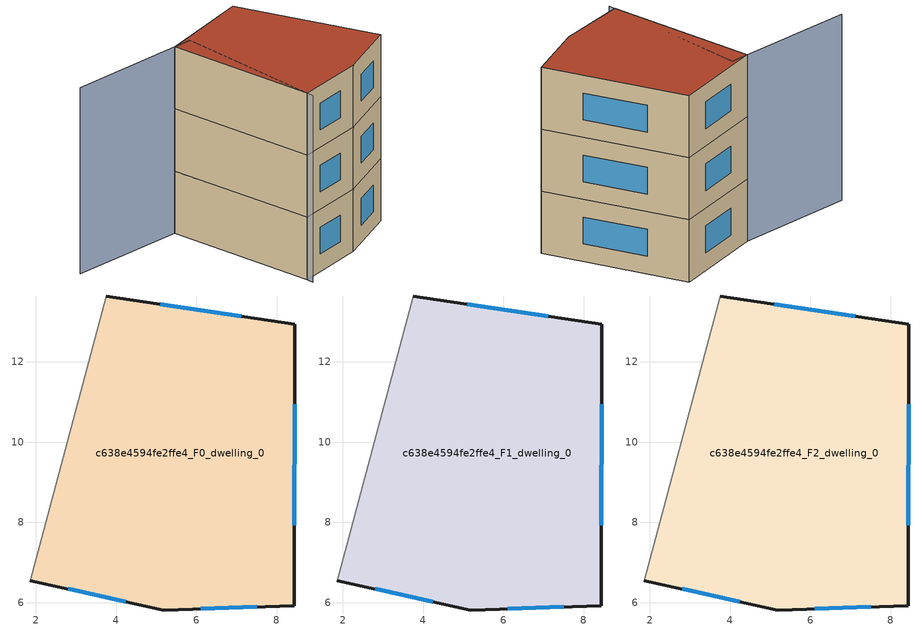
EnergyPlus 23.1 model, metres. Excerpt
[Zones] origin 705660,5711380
c638e4594fe2ffe4_F0_dwelling_0
 floor ground (EU_floor_Construction): 8.45,12.94 8.43,5.93 5.19,5.82 1.86,6.55 3.76,13.64 z0
 wall outside (EU_wall_Construction): 1.86,6.55 5.19,5.82 8.43,5.93 8.45,12.94 3.76,13.64 z0:3
 wall adiabatic (EU_wall_Construction): 3.76,13.64 1.86,6.55 z0:3
 window (EU_Window_Construction): 7.12,13.14 5.1,13.45 / 8.44,7.93 8.45,10.94 / 6.11,5.85 7.51,5.9 / 2.8,6.34 4.24,6.03 z0.85:2.15
c638e4594fe2ffe4_F1_dwelling_0
 floor to c638e4594fe2ffe4_F0_dwelling_0 (EU_floor_Construction): 8.45,12.94 8.43,5.93 5.19,5.82 1.86,6.55 3.76,13.64 z3
 wall outside (EU_wall_Construction): 1.86,6.55 5.19,5.82 8.43,5.93 8.45,12.94 3.76,13.64 z3:6
 wall adiabatic (EU_wall_Construction): 3.76,13.64 1.86,6.55 z3:6
 window (EU_Window_Construction): 7.12,13.14 5.1,13.45 / 8.44,7.93 8.45,10.94 / 6.11,5.85 7.51,5.9 / 2.8,6.34 4.24,6.03 z3.85:5.15
c638e4594fe2ffe4_F2_dwelling_0
 floor to c638e4594fe2ffe4_F1_dwelling_0 (EU_floor_Construction): 8.45,12.94 8.43,5.93 5.19,5.82 1.86,6.55 3.76,13.64 z6
 wall outside (EU_wall_Construction): 1.86,6.55 5.19,5.82 8.43,5.93 8.45,12.94 3.76,13.64 z6:9
 wall adiabatic (EU_wall_Construction): 3.76,13.64 1.86,6.55 z6:9
 window (EU_Window_Construction): 7.12,13.14 5.1,13.45 / 8.44,7.93 8.45,10.94 / 6.11,5.85 7.51,5.9 / 2.8,6.34 4.24,6.03 z6.85:8.15
 roof outside (EU_roof_Construction): 8.43,5.93 8.45,12.94 3.76,13.64 1.86,6.55 5.19,5.82 z9
shading: -1.56,15.81 4.61,13.3 / 4.61,13.3 1.73,6.24 z0:9
[Building]
EU S2 Campaign: North Axis=0; Terrain=City; Solar Distribution=FullExterior
[Site:Location]
London: Latitude=51.5; Longitude=-0.5; Time Zone=0; Elevation=25
[SizingPeriod:WeatherFileDays]
AnnualSizingPeriod: Begin Month=1; Begin Day of Month=1; End Month=12; End Day of Month=31; Day of Week for Start Day=Monday; Use Weather File Daylight Saving Period=No; Use Weather File Rain and Snow Indicators=No
[MATERIAL]
EU_InternalMass_Material: Roughness=MediumRough; Thickness=0.1; Conductivity=1; Density=1800; Specific Heat=900; Thermal Absorptance=0.9; Solar Absorptance=0.7; Visible Absorptance=0.7
[MATERIAL:NOMASS] Roughness=MediumRough; Thermal Absorptance=0.9; Solar Absorptance=0.7; Visible Absorptance=0.7
Name | Thermal Resistance
EU_wall_NoMass | 0.71061
EU_roof_NoMass | 2.41608
EU_floor_NoMass | 1.75078
[WINDOWMATERIAL:SIMPLEGLAZINGSYSTEM]
EU_Window_SimpleGlazing: UFactor=2.64892; Solar Heat Gain Coefficient=0.76; Visible Transmittance=0.76
[CONSTRUCTION]
EU_wall_Construction: EU_wall_NoMass
EU_roof_Construction: EU_roof_NoMass
EU_floor_Construction: EU_floor_NoMass
EU_Window_Construction: EU_Window_SimpleGlazing
EU_InternalMass_Construction: EU_InternalMass_Material
[ZONE] Type=1; Multiplier=1; Ceiling Height=autocalculate; Floor Area=autocalculate; Part of Total Floor Area=Yes
Name | Volume
c638e4594fe2ffe4_F0_dwelling_0 | 125.36
c638e4594fe2ffe4_F1_dwelling_0; c638e4594fe2ffe4_F2_dwelling_0 | 125.362
[INTERNALMASS] Construction=EU_InternalMass_Construction; Surface Area=41.7867
Name | Zone or ZoneList
c638e4594fe2ffe4_F0_dwelling_0_EU_InternalMass | c638e4594fe2ffe4_F0_dwelling_0
c638e4594fe2ffe4_F1_dwelling_0_EU_InternalMass | c638e4594fe2ffe4_F1_dwelling_0
c638e4594fe2ffe4_F2_dwelling_0_EU_InternalMass | c638e4594fe2ffe4_F2_dwelling_0
[OTHEREQUIPMENT] Fuel Type=Electricity; Design Level Calculation Method=Watts/Area; Power per Zone Floor Area=1; Fraction Latent=0; Fraction Radiant=0; Fraction Lost=0; Carbon Dioxide Generation Rate=0; EndUse Subcategory=EU_Step8_InternalGains
Name | Zone or ZoneList or Space or SpaceList | Schedule
EU_Step8_InternalGain_c638e4594fe2ffe4_F0_dwelling_0_f000 | c638e4594fe2ffe4_F0_dwelling_0 | EU_Step8_GainSchedule_c638e4594fe2ffe4_F0_dwelling_0_f000
EU_Step8_InternalGain_c638e4594fe2ffe4_F1_dwelling_0_f000 | c638e4594fe2ffe4_F1_dwelling_0 | EU_Step8_GainSchedule_c638e4594fe2ffe4_F1_dwelling_0_f000
EU_Step8_InternalGain_c638e4594fe2ffe4_F2_dwelling_0_f000 | c638e4594fe2ffe4_F2_dwelling_0 | EU_Step8_GainSchedule_c638e4594fe2ffe4_F2_dwelling_0_f000
[ZONEVENTILATION:DESIGNFLOWRATE] Schedule=EU_AlwaysOn; Design Flow Rate Calculation Method=AirChanges/Hour; Air Changes per Hour=0.496673; Ventilation Type=Natural; Fan Pressure Rise=0; Fan Total Efficiency=1; Constant Term Coefficient=1; Temperature Term Coefficient=0; Velocity Term Coefficient=0; Velocity Squared Term Coefficient=0; Minimum Indoor Temperature=-100; Maximum Indoor Temperature=100; Delta Temperature=-100; Minimum Outdoor Temperature=-100; Maximum Outdoor Temperature=100; Maximum Wind Speed=40
Name | Zone or ZoneList or Space or SpaceList
EU_ConstantAir_c638e4594fe2ffe4_F0_dwelling_0 | c638e4594fe2ffe4_F0_dwelling_0
EU_ConstantAir_c638e4594fe2ffe4_F1_dwelling_0 | c638e4594fe2ffe4_F1_dwelling_0
EU_ConstantAir_c638e4594fe2ffe4_F2_dwelling_0 | c638e4594fe2ffe4_F2_dwelling_0
[HVACTEMPLATE:THERMOSTAT] Constant Heating Setpoint=20; Constant Cooling Setpoint=50
EU_HeatOnly_c638e4594fe2ffe4_F0_dwelling_0; EU_HeatOnly_c638e4594fe2ffe4_F1_dwelling_0; EU_HeatOnly_c638e4594fe2ffe4_F2_dwelling_0
[HVACTEMPLATE:ZONE:IDEALLOADSAIRSYSTEM] System Availability Schedule=EU_AlwaysOn; Maximum Heating Supply Air Temperature=50; Minimum Cooling Supply Air Temperature=13; Maximum Heating Supply Air Humidity Ratio=0.0156; Minimum Cooling Supply Air Humidity Ratio=0.0077; Heating Limit=NoLimit; Cooling Limit=NoLimit; Heating Availability Schedule=EU_AlwaysOn; Cooling Availability Schedule=EU_CoolingOff; Dehumidification Control Type=ConstantSensibleHeatRatio; Cooling Sensible Heat Ratio=0.7; Dehumidification Setpoint=60; Humidification Control Type=None; Humidification Setpoint=30; Outdoor Air Method=None; Outdoor Air Flow Rate per Person=0.00944; Outdoor Air Flow Rate per Zone Floor Area=0; Outdoor Air Flow Rate per Zone=0; Demand Controlled Ventilation Type=None; Outdoor Air Economizer Type=NoEconomizer; Heat Recovery Type=None; Sensible Heat Recovery Effectiveness=0.7; Latent Heat Recovery Effectiveness=0.65
Name | Template Thermostat
c638e4594fe2ffe4_F0_dwelling_0 | EU_HeatOnly_c638e4594fe2ffe4_F0_dwelling_0
c638e4594fe2ffe4_F1_dwelling_0 | EU_HeatOnly_c638e4594fe2ffe4_F1_dwelling_0
c638e4594fe2ffe4_F2_dwelling_0 | EU_HeatOnly_c638e4594fe2ffe4_F2_dwelling_0
[SIZING:ZONE] Zone Cooling Design Supply Air Temperature Input Method=SupplyAirTemperature; Zone Cooling Design Supply Air Temperature=13; Zone Heating Design Supply Air Temperature Input Method=SupplyAirTemperature; Zone Heating Design Supply Air Temperature=50; Zone Cooling Design Supply Air Humidity Ratio=0.008; Zone Heating Design Supply Air Humidity Ratio=0.008; Cooling Design Air Flow Method=DesignDay; Cooling Design Air Flow Rate=0; Cooling Minimum Air Flow per Zone Floor Area=0.000762; Cooling Minimum Air Flow=0; Cooling Minimum Air Flow Fraction=0.2; Heating Design Air Flow Method=DesignDay; Heating Design Air Flow Rate=0; Heating Maximum Air Flow per Zone Floor Area=0.002032; Heating Maximum Air Flow=0.141576; Heating Maximum Air Flow Fraction=0.3; Account for Dedicated Outdoor Air System=No; Dedicated Outdoor Air System Control Strategy=NeutralSupplyAir; Dedicated Outdoor Air Low Setpoint Temperature for Design=autosize; Dedicated Outdoor Air High Setpoint Temperature for Design=autosize; Zone Load Sizing Method=Sensible Load Only No Latent Load; Zone Latent Cooling Design Supply Air Humidity Ratio Input Method=HumidityRatioDifference; Zone Cooling Design Supply Air Humidity Ratio Difference=0.005; Zone Latent Heating Design Supply Air Humidity Ratio Input Method=HumidityRatioDifference; Zone Humidification Design Supply Air Humidity Ratio Difference=0.005
c638e4594fe2ffe4_F0_dwelling_0; c638e4594fe2ffe4_F1_dwelling_0; c638e4594fe2ffe4_F2_dwelling_0
[SCHEDULE:CONSTANT]
Name | Hourly Value
EU_AlwaysOn | 1
EU_CoolingOff | 0
[SCHEDULE:FILE] Column Number=1; Rows to Skip at Top=0; Number of Hours of Data=8760; Column Separator=Comma; Interpolate to Timestep=No; Minutes per Item=60; Adjust Schedule for Daylight Savings=Yes
Name | File
EU_Step8_GainSchedule_c638e4594fe2ffe4_F0_dwelling_0_f000 | ../../schedules/c638e4594fe2ffe4/c638e4594fe2ffe4_F0_dwelling_0_f000_gain.csv
EU_Step8_GainSchedule_c638e4594fe2ffe4_F1_dwelling_0_f000 | ../../schedules/c638e4594fe2ffe4/c638e4594fe2ffe4_F1_dwelling_0_f000_gain.csv
EU_Step8_GainSchedule_c638e4594fe2ffe4_F2_dwelling_0_f000 | ../../schedules/c638e4594fe2ffe4/c638e4594fe2ffe4_F2_dwelling_0_f000_gain.csv
